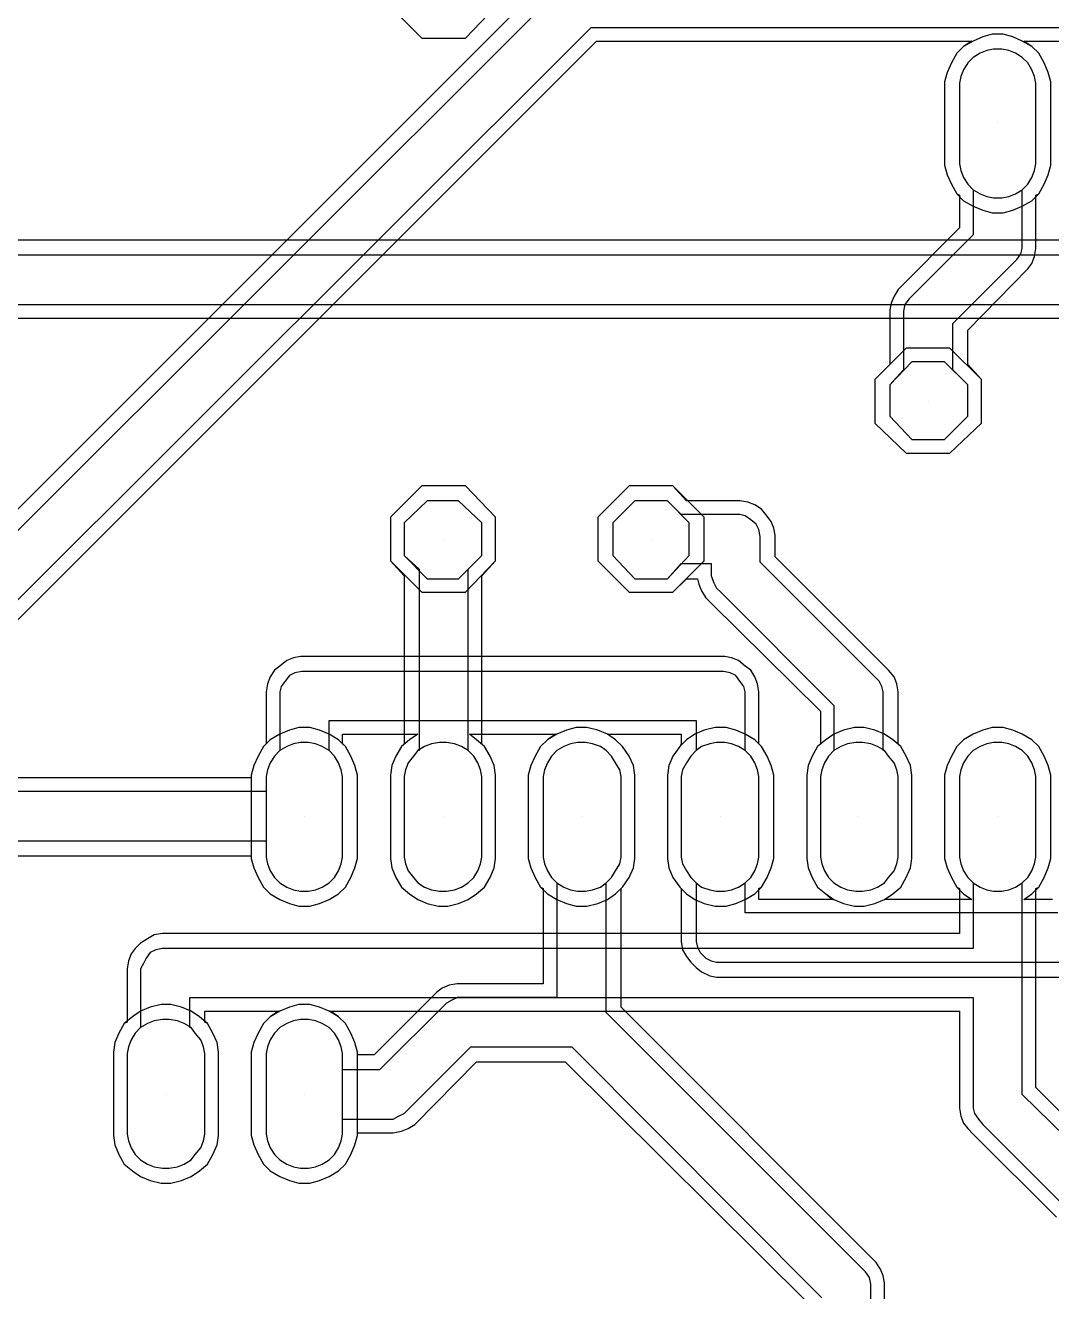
# Model space of a CAD drawing. Extents: x -4564 to 93, y -2534 to 43.
# Drawn here: x -3252 to -2500, y -1770 to -842 of the extents above; entities that cross this region are included whole.
import ezdxf

# ---------------------------------------------------------------- set-up
doc = ezdxf.new("R2010")
doc.units = 0
for name, color, linetype in [('1', 1, 'CONTINUOUS'), ('3', 3, 'CONTINUOUS'), ('4', 4, 'CONTINUOUS')]:
    doc.layers.add(name, color=color, linetype=linetype)

msp = doc.modelspace()

# ---------------------------------------------------------------- linework, layer by layer
at = {"layer": '1'}
for p, q in [((-2540, -914), (-2540, -914)), ((-2591, -1118), (-2591, -1118)), ((-2946, -1219), (-2946, -1219)), ((-2794, -1219), (-2794, -1219)), ((-3048, -1422), (-3048, -1422)), ((-2946, -1422), (-2946, -1422)), ((-2845, -1422), (-2845, -1422)), ((-2743, -1422), (-2743, -1422)), ((-2642, -1422), (-2642, -1422)), ((-2540, -1422), (-2540, -1422)), ((-3150, -1626), (-3150, -1626)), ((-3048, -1626), (-3048, -1626))]:
    msp.add_line(p, q, dxfattribs=at)
at = {"layer": '3'}
for p, q in [((-2860, -815), (-3696, -1650)), ((-3667, -1672), (-2838, -844)), ((-2838, -844), (-2253, -844)), ((-2553, -863), (-2558, -866)), ((-2553, -863), (-2558, -866)), ((-2548, -861), (-2553, -863)), ((-2548, -861), (-2553, -863)), ((-2543, -860), (-2548, -861)), ((-2543, -860), (-2548, -861)), ((-2537, -860), (-2543, -860)), ((-2537, -860), (-2543, -860)), ((-2532, -861), (-2537, -860)), ((-2532, -861), (-2537, -860)), ((-2527, -863), (-2532, -861)), ((-2527, -863), (-2532, -861)), ((-2522, -866), (-2527, -863)), ((-2522, -866), (-2527, -863)), ((-2562, -870), (-2565, -875)), ((-2562, -870), (-2565, -875)), ((-2558, -866), (-2562, -870)), ((-2558, -866), (-2562, -870)), ((-2518, -870), (-2522, -866)), ((-2518, -870), (-2522, -866)), ((-2515, -875), (-2518, -870)), ((-2515, -875), (-2518, -870)), ((-2567, -880), (-2568, -885)), ((-2567, -880), (-2568, -885)), ((-2565, -875), (-2567, -880)), ((-2565, -875), (-2567, -880)), ((-2513, -880), (-2515, -875)), ((-2513, -880), (-2515, -875)), ((-2512, -885), (-2513, -880)), ((-2512, -885), (-2513, -880)), ((-2568, -885), (-2568, -944)), ((-2568, -885), (-2568, -944)), ((-2512, -944), (-2512, -885)), ((-2512, -944), (-2512, -885)), ((-2568, -944), (-2567, -949)), ((-2568, -944), (-2567, -949)), ((-2513, -949), (-2512, -944)), ((-2513, -949), (-2512, -944)), ((-2512, -944), (-2512, -944)), ((-2567, -949), (-2565, -954)), ((-2567, -949), (-2565, -954)), ((-2565, -954), (-2562, -959)), ((-2565, -954), (-2562, -959)), ((-2518, -959), (-2515, -954)), ((-2518, -959), (-2515, -954)), ((-2515, -954), (-2513, -949)), ((-2515, -954), (-2513, -949)), ((-2562, -959), (-2558, -963)), ((-2562, -959), (-2558, -963)), ((-2558, -963), (-2558, -963)), ((-2558, -963), (-2558, -996)), ((-2558, -963), (-2553, -966)), ((-2527, -966), (-2522, -963)), ((-2522, -963), (-2518, -959)), ((-2522, -963), (-2518, -959)), ((-2522, -1006), (-2522, -963)), ((-2522, -963), (-2522, -963)), ((-2553, -966), (-2548, -968)), ((-2548, -968), (-2543, -969)), ((-2543, -969), (-2537, -969)), ((-2537, -969), (-2532, -968)), ((-2532, -968), (-2527, -966)), ((-2558, -996), (-2605, -1043)), ((-2392, -1011), (-3609, -1011)), ((-2526, -1014), (-2523, -1010)), ((-2523, -1010), (-2522, -1006)), ((-2573, -1061), (-2526, -1014)), ((-3599, -1047), (-2392, -1047)), ((-2608, -1047), (-2609, -1052)), ((-2605, -1043), (-2608, -1047)), ((-2609, -1052), (-2609, -1095)), ((-2573, -1095), (-2573, -1061)), ((-2603, -1089), (-2619, -1106)), ((-2609, -1095), (-2619, -1106)), ((-2579, -1089), (-2603, -1089)), ((-2562, -1106), (-2579, -1089)), ((-2562, -1106), (-2573, -1095)), ((-2619, -1106), (-2619, -1129)), ((-2619, -1106), (-2619, -1106)), ((-2619, -1106), (-2619, -1129)), ((-2619, -1106), (-2619, -1106)), ((-2562, -1129), (-2562, -1106)), ((-2562, -1129), (-2562, -1106)), ((-2619, -1129), (-2603, -1146)), ((-2619, -1129), (-2603, -1146)), ((-2579, -1146), (-2562, -1129)), ((-2579, -1146), (-2562, -1129)), ((-2603, -1146), (-2579, -1146)), ((-2603, -1146), (-2579, -1146)), ((-2958, -1191), (-2975, -1207)), ((-2958, -1191), (-2975, -1207)), ((-2935, -1191), (-2958, -1191)), ((-2935, -1191), (-2958, -1191)), ((-2918, -1207), (-2935, -1191)), ((-2918, -1207), (-2935, -1191)), ((-2806, -1191), (-2822, -1207)), ((-2806, -1191), (-2822, -1207)), ((-2782, -1191), (-2806, -1191)), ((-2782, -1191), (-2806, -1191)), ((-2766, -1207), (-2782, -1191)), ((-2772, -1201), (-2782, -1191)), ((-2729, -1201), (-2772, -1201)), ((-2725, -1202), (-2729, -1201)), ((-2721, -1205), (-2725, -1202)), ((-2717, -1208), (-2721, -1205)), ((-2975, -1207), (-2975, -1231)), ((-2975, -1207), (-2975, -1207)), ((-2975, -1207), (-2975, -1231)), ((-2975, -1207), (-2975, -1207)), ((-2918, -1231), (-2918, -1207)), ((-2918, -1231), (-2918, -1207)), ((-2822, -1207), (-2822, -1231)), ((-2822, -1207), (-2822, -1207)), ((-2822, -1207), (-2822, -1231)), ((-2766, -1231), (-2766, -1207)), ((-2715, -1212), (-2717, -1208)), ((-2714, -1217), (-2715, -1212)), ((-2714, -1236), (-2714, -1217)), ((-2975, -1231), (-2958, -1248)), ((-2975, -1231), (-2964, -1241)), ((-2935, -1248), (-2918, -1231)), ((-2928, -1241), (-2918, -1231)), ((-2822, -1231), (-2806, -1248)), ((-2822, -1231), (-2806, -1248)), ((-2782, -1248), (-2766, -1231)), ((-2964, -1241), (-2964, -1374)), ((-2928, -1374), (-2928, -1241)), ((-2782, -1248), (-2772, -1237)), ((-2772, -1237), (-2750, -1237)), ((-2750, -1237), (-2750, -1246)), ((-2627, -1323), (-2714, -1236)), ((-2958, -1248), (-2935, -1248)), ((-2806, -1248), (-2782, -1248)), ((-2806, -1248), (-2782, -1248)), ((-2750, -1246), (-2748, -1251)), ((-2748, -1251), (-2746, -1255)), ((-2746, -1255), (-2743, -1258)), ((-2743, -1258), (-2660, -1341)), ((-3055, -1317), (-3059, -1319)), ((-3050, -1316), (-3055, -1317)), ((-2741, -1316), (-3050, -1316)), ((-2736, -1317), (-2741, -1316)), ((-2732, -1319), (-2736, -1317)), ((-3065, -1327), (-3066, -1331)), ((-3062, -1323), (-3065, -1327)), ((-3059, -1319), (-3062, -1323)), ((-2729, -1323), (-2732, -1319)), ((-2726, -1327), (-2729, -1323)), ((-2725, -1331), (-2726, -1327)), ((-2625, -1327), (-2627, -1323)), ((-2624, -1331), (-2625, -1327)), ((-3066, -1331), (-3066, -1374)), ((-2725, -1374), (-2725, -1331)), ((-2624, -1374), (-2624, -1331)), ((-2660, -1341), (-2660, -1374)), ((-3030, -1374), (-3030, -1352)), ((-3030, -1352), (-2761, -1352)), ((-2761, -1352), (-2761, -1374)), ((-3061, -1371), (-3066, -1374)), ((-3056, -1369), (-3061, -1371)), ((-3051, -1368), (-3056, -1369)), ((-3045, -1368), (-3051, -1368)), ((-3040, -1369), (-3045, -1368)), ((-3035, -1371), (-3040, -1369)), ((-3030, -1374), (-3035, -1371)), ((-2960, -1371), (-2965, -1374)), ((-2955, -1369), (-2960, -1371)), ((-2949, -1368), (-2955, -1369)), ((-2944, -1368), (-2949, -1368)), ((-2938, -1369), (-2944, -1368)), ((-2933, -1371), (-2938, -1369)), ((-2928, -1374), (-2933, -1371)), ((-2858, -1371), (-2863, -1374)), ((-2858, -1371), (-2863, -1374)), ((-2853, -1369), (-2858, -1371)), ((-2853, -1369), (-2858, -1371)), ((-2848, -1368), (-2853, -1369)), ((-2848, -1368), (-2853, -1369)), ((-2842, -1368), (-2848, -1368)), ((-2842, -1368), (-2848, -1368)), ((-2837, -1369), (-2842, -1368)), ((-2837, -1369), (-2842, -1368)), ((-2831, -1371), (-2837, -1369)), ((-2831, -1371), (-2837, -1369)), ((-2827, -1374), (-2831, -1371)), ((-2827, -1374), (-2831, -1371)), ((-2757, -1371), (-2761, -1374)), ((-2751, -1369), (-2757, -1371)), ((-2746, -1368), (-2751, -1369)), ((-2740, -1368), (-2746, -1368)), ((-2735, -1369), (-2740, -1368)), ((-2730, -1371), (-2735, -1369)), ((-2725, -1374), (-2730, -1371)), ((-2655, -1371), (-2660, -1374)), ((-2650, -1369), (-2655, -1371)), ((-2644, -1368), (-2650, -1369)), ((-2639, -1368), (-2644, -1368)), ((-2633, -1369), (-2639, -1368)), ((-2628, -1371), (-2633, -1369)), ((-2623, -1374), (-2628, -1371)), ((-2553, -1371), (-2558, -1374)), ((-2553, -1371), (-2558, -1374)), ((-2548, -1369), (-2553, -1371)), ((-2548, -1369), (-2553, -1371)), ((-2543, -1368), (-2548, -1369)), ((-2543, -1368), (-2548, -1369)), ((-2537, -1368), (-2543, -1368)), ((-2537, -1368), (-2543, -1368)), ((-2532, -1369), (-2537, -1368)), ((-2532, -1369), (-2537, -1368)), ((-2527, -1371), (-2532, -1369)), ((-2527, -1371), (-2532, -1369)), ((-2522, -1374), (-2527, -1371)), ((-2522, -1374), (-2527, -1371)), ((-3070, -1378), (-3073, -1383)), ((-3070, -1378), (-3073, -1383)), ((-3066, -1374), (-3070, -1378)), ((-3066, -1374), (-3070, -1378)), ((-3066, -1374), (-3066, -1374)), ((-3026, -1378), (-3030, -1374)), ((-3030, -1374), (-3030, -1374)), ((-3026, -1378), (-3030, -1374)), ((-3023, -1383), (-3026, -1378)), ((-3023, -1383), (-3026, -1378)), ((-2968, -1378), (-2972, -1383)), ((-2968, -1378), (-2972, -1383)), ((-2965, -1374), (-2968, -1378)), ((-2965, -1374), (-2968, -1378)), ((-2964, -1374), (-2965, -1374)), ((-2924, -1378), (-2928, -1374)), ((-2924, -1378), (-2928, -1374)), ((-2928, -1374), (-2928, -1374)), ((-2921, -1383), (-2924, -1378)), ((-2921, -1383), (-2924, -1378)), ((-2867, -1378), (-2870, -1383)), ((-2867, -1378), (-2870, -1383)), ((-2863, -1374), (-2867, -1378)), ((-2863, -1374), (-2867, -1378)), ((-2823, -1378), (-2827, -1374)), ((-2823, -1378), (-2827, -1374)), ((-2820, -1383), (-2823, -1378)), ((-2820, -1383), (-2823, -1378)), ((-2765, -1378), (-2768, -1383)), ((-2765, -1378), (-2768, -1383)), ((-2761, -1374), (-2765, -1378)), ((-2761, -1374), (-2765, -1378)), ((-2761, -1374), (-2761, -1374)), ((-2721, -1378), (-2725, -1374)), ((-2725, -1374), (-2725, -1374)), ((-2721, -1378), (-2725, -1374)), ((-2718, -1383), (-2721, -1378)), ((-2718, -1383), (-2721, -1378)), ((-2664, -1378), (-2667, -1383)), ((-2664, -1378), (-2667, -1383)), ((-2660, -1374), (-2664, -1378)), ((-2660, -1374), (-2664, -1378)), ((-2660, -1374), (-2660, -1374)), ((-2623, -1374), (-2624, -1374)), ((-2620, -1378), (-2623, -1374)), ((-2620, -1378), (-2623, -1374)), ((-2616, -1383), (-2620, -1378)), ((-2616, -1383), (-2620, -1378)), ((-2562, -1378), (-2565, -1383)), ((-2562, -1378), (-2565, -1383)), ((-2558, -1374), (-2562, -1378)), ((-2558, -1374), (-2562, -1378)), ((-2518, -1378), (-2522, -1374)), ((-2518, -1378), (-2522, -1374)), ((-2515, -1383), (-2518, -1378)), ((-2515, -1383), (-2518, -1378)), ((-3075, -1388), (-3076, -1393)), ((-3075, -1388), (-3076, -1393)), ((-3073, -1383), (-3075, -1388)), ((-3073, -1383), (-3075, -1388)), ((-3021, -1388), (-3023, -1383)), ((-3021, -1388), (-3023, -1383)), ((-3020, -1393), (-3021, -1388)), ((-3020, -1393), (-3021, -1388)), ((-2974, -1388), (-2975, -1393)), ((-2974, -1388), (-2975, -1393)), ((-2972, -1383), (-2974, -1388)), ((-2972, -1383), (-2974, -1388)), ((-2919, -1388), (-2921, -1383)), ((-2919, -1388), (-2921, -1383)), ((-2918, -1393), (-2919, -1388)), ((-2918, -1393), (-2919, -1388)), ((-2872, -1388), (-2873, -1393)), ((-2872, -1388), (-2873, -1393)), ((-2870, -1383), (-2872, -1388)), ((-2870, -1383), (-2872, -1388)), ((-2817, -1388), (-2820, -1383)), ((-2817, -1388), (-2820, -1383)), ((-2816, -1393), (-2817, -1388)), ((-2816, -1393), (-2817, -1388)), ((-2771, -1388), (-2772, -1393)), ((-2771, -1388), (-2772, -1393)), ((-2768, -1383), (-2771, -1388)), ((-2768, -1383), (-2771, -1388)), ((-2716, -1388), (-2718, -1383)), ((-2716, -1388), (-2718, -1383)), ((-2715, -1393), (-2716, -1388)), ((-2715, -1393), (-2716, -1388)), ((-2669, -1388), (-2670, -1393)), ((-2669, -1388), (-2670, -1393)), ((-2667, -1383), (-2669, -1388)), ((-2667, -1383), (-2669, -1388)), ((-2614, -1388), (-2616, -1383)), ((-2614, -1388), (-2616, -1383)), ((-2613, -1393), (-2614, -1388)), ((-2613, -1393), (-2614, -1388)), ((-2567, -1388), (-2568, -1393)), ((-2567, -1388), (-2568, -1393)), ((-2565, -1383), (-2567, -1388)), ((-2565, -1383), (-2567, -1388)), ((-2513, -1388), (-2515, -1383)), ((-2513, -1388), (-2515, -1383)), ((-2512, -1393), (-2513, -1388)), ((-2512, -1393), (-2513, -1388)), ((-3076, -1393), (-3076, -1452)), ((-3076, -1393), (-3076, -1404)), ((-3020, -1452), (-3020, -1393)), ((-3020, -1452), (-3020, -1393)), ((-2975, -1393), (-2975, -1452)), ((-2975, -1393), (-2975, -1452)), ((-2918, -1452), (-2918, -1393)), ((-2918, -1452), (-2918, -1393)), ((-2873, -1393), (-2873, -1452)), ((-2873, -1393), (-2873, -1452)), ((-2816, -1452), (-2816, -1393)), ((-2816, -1452), (-2816, -1393)), ((-2772, -1393), (-2772, -1452)), ((-2772, -1393), (-2772, -1452)), ((-2715, -1452), (-2715, -1393)), ((-2715, -1452), (-2715, -1393)), ((-2670, -1393), (-2670, -1452)), ((-2670, -1393), (-2670, -1452)), ((-2613, -1452), (-2613, -1393)), ((-2613, -1452), (-2613, -1393)), ((-2568, -1393), (-2568, -1452)), ((-2568, -1393), (-2568, -1452)), ((-2512, -1452), (-2512, -1393)), ((-2512, -1452), (-2512, -1393)), ((-3076, -1404), (-3574, -1404)), ((-3564, -1440), (-3076, -1440)), ((-3076, -1440), (-3076, -1452)), ((-3076, -1452), (-3075, -1457)), ((-3076, -1452), (-3075, -1457)), ((-3021, -1457), (-3020, -1452)), ((-3021, -1457), (-3020, -1452)), ((-3020, -1452), (-3020, -1452)), ((-3020, -1452), (-3020, -1452)), ((-2975, -1452), (-2974, -1457)), ((-2975, -1452), (-2974, -1457)), ((-2919, -1457), (-2918, -1452)), ((-2919, -1457), (-2918, -1452)), ((-2918, -1452), (-2918, -1452)), ((-2873, -1452), (-2872, -1457)), ((-2873, -1452), (-2872, -1457)), ((-2817, -1457), (-2816, -1452)), ((-2817, -1457), (-2816, -1452)), ((-2816, -1452), (-2816, -1452)), ((-2772, -1452), (-2771, -1457)), ((-2772, -1452), (-2771, -1457)), ((-2716, -1457), (-2715, -1452)), ((-2716, -1457), (-2715, -1452)), ((-2670, -1452), (-2669, -1457)), ((-2670, -1452), (-2669, -1457)), ((-2614, -1457), (-2613, -1452)), ((-2614, -1457), (-2613, -1452)), ((-2613, -1452), (-2613, -1452)), ((-2613, -1452), (-2613, -1452)), ((-2568, -1452), (-2567, -1457)), ((-2568, -1452), (-2567, -1457)), ((-2513, -1457), (-2512, -1452)), ((-2513, -1457), (-2512, -1452)), ((-2512, -1452), (-2512, -1452)), ((-2512, -1452), (-2512, -1452)), ((-3075, -1457), (-3073, -1462)), ((-3075, -1457), (-3073, -1462)), ((-3073, -1462), (-3070, -1467)), ((-3073, -1462), (-3070, -1467)), ((-3026, -1467), (-3023, -1462)), ((-3026, -1467), (-3023, -1462)), ((-3023, -1462), (-3021, -1457)), ((-3023, -1462), (-3021, -1457)), ((-2974, -1457), (-2972, -1462)), ((-2974, -1457), (-2972, -1462)), ((-2972, -1462), (-2968, -1467)), ((-2972, -1462), (-2968, -1467)), ((-2924, -1467), (-2921, -1462)), ((-2924, -1467), (-2921, -1462)), ((-2921, -1462), (-2919, -1457)), ((-2921, -1462), (-2919, -1457)), ((-2872, -1457), (-2870, -1462)), ((-2872, -1457), (-2870, -1462)), ((-2870, -1462), (-2867, -1467)), ((-2870, -1462), (-2867, -1467)), ((-2823, -1467), (-2820, -1462)), ((-2823, -1467), (-2820, -1462)), ((-2820, -1462), (-2817, -1457)), ((-2820, -1462), (-2817, -1457)), ((-2771, -1457), (-2768, -1462)), ((-2771, -1457), (-2768, -1462)), ((-2768, -1462), (-2765, -1467)), ((-2768, -1462), (-2765, -1467)), ((-2721, -1467), (-2718, -1462)), ((-2721, -1467), (-2718, -1462)), ((-2718, -1462), (-2716, -1457)), ((-2718, -1462), (-2716, -1457)), ((-2669, -1457), (-2667, -1462)), ((-2669, -1457), (-2667, -1462)), ((-2667, -1462), (-2664, -1467)), ((-2667, -1462), (-2664, -1467)), ((-2620, -1467), (-2616, -1462)), ((-2620, -1467), (-2616, -1462)), ((-2616, -1462), (-2614, -1457)), ((-2616, -1462), (-2614, -1457)), ((-2567, -1457), (-2565, -1462)), ((-2567, -1457), (-2565, -1462)), ((-2565, -1462), (-2562, -1467)), ((-2565, -1462), (-2562, -1467)), ((-2518, -1467), (-2515, -1462)), ((-2518, -1467), (-2515, -1462)), ((-2515, -1462), (-2513, -1457)), ((-2515, -1462), (-2513, -1457)), ((-3070, -1467), (-3066, -1471)), ((-3070, -1467), (-3066, -1471)), ((-3066, -1471), (-3061, -1474)), ((-3066, -1471), (-3061, -1474)), ((-3061, -1474), (-3056, -1476)), ((-3061, -1474), (-3056, -1476)), ((-3040, -1476), (-3035, -1474)), ((-3040, -1476), (-3035, -1474)), ((-3035, -1474), (-3030, -1471)), ((-3035, -1474), (-3030, -1471)), ((-3030, -1471), (-3026, -1467)), ((-3030, -1471), (-3026, -1467)), ((-2968, -1467), (-2965, -1471)), ((-2968, -1467), (-2965, -1471)), ((-2965, -1471), (-2960, -1474)), ((-2965, -1471), (-2960, -1474)), ((-2960, -1474), (-2955, -1476)), ((-2960, -1474), (-2955, -1476)), ((-2938, -1476), (-2933, -1474)), ((-2938, -1476), (-2933, -1474)), ((-2933, -1474), (-2928, -1471)), ((-2933, -1474), (-2928, -1471)), ((-2928, -1471), (-2924, -1467)), ((-2928, -1471), (-2924, -1467)), ((-2867, -1467), (-2863, -1471)), ((-2867, -1467), (-2863, -1471)), ((-2863, -1471), (-2858, -1474)), ((-2863, -1471), (-2863, -1471)), ((-2863, -1471), (-2863, -1555)), ((-2858, -1474), (-2853, -1476)), ((-2837, -1476), (-2831, -1474)), ((-2831, -1474), (-2827, -1471)), ((-2827, -1471), (-2823, -1467)), ((-2827, -1471), (-2823, -1467)), ((-2827, -1566), (-2827, -1471)), ((-2827, -1471), (-2827, -1471)), ((-2765, -1467), (-2761, -1471)), ((-2765, -1467), (-2761, -1471)), ((-2761, -1471), (-2757, -1474)), ((-2761, -1471), (-2761, -1471)), ((-2761, -1471), (-2761, -1514)), ((-2757, -1474), (-2751, -1476)), ((-2735, -1476), (-2730, -1474)), ((-2730, -1474), (-2725, -1471)), ((-2725, -1471), (-2721, -1467)), ((-2725, -1471), (-2721, -1467)), ((-2725, -1493), (-2725, -1471)), ((-2725, -1471), (-2725, -1471)), ((-2664, -1467), (-2660, -1471)), ((-2664, -1467), (-2660, -1471)), ((-2660, -1471), (-2655, -1474)), ((-2660, -1471), (-2655, -1474)), ((-2655, -1474), (-2650, -1476)), ((-2655, -1474), (-2650, -1476)), ((-2633, -1476), (-2628, -1474)), ((-2633, -1476), (-2628, -1474)), ((-2628, -1474), (-2623, -1471)), ((-2628, -1474), (-2623, -1471)), ((-2623, -1471), (-2620, -1467)), ((-2623, -1471), (-2620, -1467)), ((-2562, -1467), (-2558, -1471)), ((-2562, -1467), (-2558, -1471)), ((-2558, -1471), (-2558, -1471)), ((-2558, -1471), (-2558, -1519)), ((-2558, -1471), (-2553, -1474)), ((-2553, -1474), (-2548, -1476)), ((-2532, -1476), (-2527, -1474)), ((-2527, -1474), (-2522, -1471)), ((-2522, -1471), (-2518, -1467)), ((-2522, -1471), (-2518, -1467)), ((-2522, -1626), (-2522, -1471)), ((-2522, -1471), (-2522, -1471)), ((-3056, -1476), (-3051, -1477)), ((-3056, -1476), (-3051, -1477)), ((-3051, -1477), (-3045, -1477)), ((-3051, -1477), (-3045, -1477)), ((-3045, -1477), (-3040, -1476)), ((-3045, -1477), (-3040, -1476)), ((-2955, -1476), (-2949, -1477)), ((-2955, -1476), (-2949, -1477)), ((-2949, -1477), (-2944, -1477)), ((-2949, -1477), (-2944, -1477)), ((-2944, -1477), (-2938, -1476)), ((-2944, -1477), (-2938, -1476)), ((-2853, -1476), (-2848, -1477)), ((-2848, -1477), (-2842, -1477)), ((-2842, -1477), (-2837, -1476)), ((-2751, -1476), (-2746, -1477)), ((-2746, -1477), (-2740, -1477)), ((-2740, -1477), (-2735, -1476)), ((-2650, -1476), (-2644, -1477)), ((-2650, -1476), (-2644, -1477)), ((-2644, -1477), (-2639, -1477)), ((-2644, -1477), (-2639, -1477)), ((-2639, -1477), (-2633, -1476)), ((-2639, -1477), (-2633, -1476)), ((-2548, -1476), (-2543, -1477)), ((-2543, -1477), (-2537, -1477)), ((-2537, -1477), (-2532, -1476)), ((-2496, -1493), (-2725, -1493)), ((-3157, -1520), (-3161, -1522)), ((-3152, -1519), (-3157, -1520)), ((-2558, -1519), (-3152, -1519)), ((-2761, -1514), (-2760, -1518)), ((-2760, -1518), (-2758, -1522)), ((-3166, -1530), (-3168, -1534)), ((-3164, -1526), (-3166, -1530)), ((-3161, -1522), (-3164, -1526)), ((-2758, -1522), (-2754, -1526)), ((-2754, -1526), (-2750, -1528)), ((-2750, -1528), (-2746, -1529)), ((-2746, -1529), (-2486, -1529)), ((-3168, -1534), (-3168, -1577)), ((-3132, -1577), (-3132, -1555)), ((-3132, -1555), (-2558, -1555)), ((-2944, -1559), (-2993, -1608)), ((-2940, -1557), (-2944, -1559)), ((-2936, -1555), (-2940, -1557)), ((-2863, -1555), (-2936, -1555)), ((-2558, -1555), (-2558, -1636)), ((-2637, -1756), (-2827, -1566)), ((-3168, -1577), (-3172, -1581)), ((-3168, -1577), (-3172, -1581)), ((-3163, -1574), (-3168, -1577)), ((-3168, -1577), (-3168, -1577)), ((-3158, -1572), (-3163, -1574)), ((-3152, -1571), (-3158, -1572)), ((-3147, -1571), (-3152, -1571)), ((-3141, -1572), (-3147, -1571)), ((-3136, -1574), (-3141, -1572)), ((-3131, -1577), (-3136, -1574)), ((-3131, -1577), (-3132, -1577)), ((-3128, -1581), (-3131, -1577)), ((-3128, -1581), (-3131, -1577)), ((-3066, -1577), (-3070, -1581)), ((-3066, -1577), (-3070, -1581)), ((-3061, -1574), (-3066, -1577)), ((-3061, -1574), (-3066, -1577)), ((-3056, -1572), (-3061, -1574)), ((-3056, -1572), (-3061, -1574)), ((-3051, -1571), (-3056, -1572)), ((-3051, -1571), (-3056, -1572)), ((-3045, -1571), (-3051, -1571)), ((-3045, -1571), (-3051, -1571)), ((-3040, -1572), (-3045, -1571)), ((-3040, -1572), (-3045, -1571)), ((-3035, -1574), (-3040, -1572)), ((-3035, -1574), (-3040, -1572)), ((-3030, -1577), (-3035, -1574)), ((-3030, -1577), (-3035, -1574)), ((-3026, -1581), (-3030, -1577)), ((-3026, -1581), (-3030, -1577)), ((-3175, -1586), (-3177, -1591)), ((-3175, -1586), (-3177, -1591)), ((-3172, -1581), (-3175, -1586)), ((-3172, -1581), (-3175, -1586)), ((-3124, -1586), (-3128, -1581)), ((-3124, -1586), (-3128, -1581)), ((-3122, -1591), (-3124, -1586)), ((-3122, -1591), (-3124, -1586)), ((-3073, -1586), (-3075, -1591)), ((-3073, -1586), (-3075, -1591)), ((-3070, -1581), (-3073, -1586)), ((-3070, -1581), (-3073, -1586)), ((-3023, -1586), (-3026, -1581)), ((-3023, -1586), (-3026, -1581)), ((-3021, -1591), (-3023, -1586)), ((-3021, -1591), (-3023, -1586)), ((-3177, -1591), (-3178, -1596)), ((-3177, -1591), (-3178, -1596)), ((-3178, -1596), (-3178, -1655)), ((-3178, -1596), (-3178, -1655)), ((-3178, -1596), (-3178, -1596)), ((-3121, -1596), (-3122, -1591)), ((-3121, -1596), (-3122, -1591)), ((-3121, -1655), (-3121, -1596)), ((-3121, -1655), (-3121, -1596)), ((-3075, -1591), (-3076, -1596)), ((-3075, -1591), (-3076, -1596)), ((-3076, -1596), (-3076, -1655)), ((-3076, -1596), (-3076, -1596)), ((-3076, -1596), (-3076, -1655)), ((-3020, -1596), (-3021, -1591)), ((-3020, -1596), (-3021, -1591)), ((-3020, -1655), (-3020, -1596)), ((-3020, -1608), (-3020, -1596)), ((-2975, -1640), (-2926, -1591)), ((-2926, -1591), (-2852, -1591)), ((-2852, -1591), (-2669, -1775)), ((-2993, -1608), (-3020, -1608)), ((-2460, -1687), (-2522, -1626)), ((-2983, -1644), (-2979, -1642)), ((-2979, -1642), (-2975, -1640)), ((-2558, -1636), (-2557, -1640)), ((-2557, -1640), (-2554, -1644)), ((-3020, -1655), (-3020, -1644)), ((-3020, -1644), (-2983, -1644)), ((-2554, -1644), (-2551, -1648)), ((-2551, -1648), (-2486, -1713)), ((-3178, -1655), (-3177, -1660)), ((-3178, -1655), (-3177, -1660)), ((-3177, -1660), (-3175, -1665)), ((-3177, -1660), (-3175, -1665)), ((-3124, -1665), (-3122, -1660)), ((-3124, -1665), (-3122, -1660)), ((-3122, -1660), (-3121, -1655)), ((-3122, -1660), (-3121, -1655)), ((-3076, -1655), (-3075, -1660)), ((-3076, -1655), (-3075, -1660)), ((-3075, -1660), (-3073, -1665)), ((-3075, -1660), (-3073, -1665)), ((-3023, -1665), (-3021, -1660)), ((-3023, -1665), (-3021, -1660)), ((-3021, -1660), (-3020, -1655)), ((-3021, -1660), (-3020, -1655)), ((-3175, -1665), (-3172, -1670)), ((-3175, -1665), (-3172, -1670)), ((-3172, -1670), (-3168, -1674)), ((-3172, -1670), (-3168, -1674)), ((-3131, -1674), (-3128, -1670)), ((-3131, -1674), (-3128, -1670)), ((-3128, -1670), (-3124, -1665)), ((-3128, -1670), (-3124, -1665)), ((-3073, -1665), (-3070, -1670)), ((-3073, -1665), (-3070, -1670)), ((-3070, -1670), (-3066, -1674)), ((-3070, -1670), (-3066, -1674)), ((-3030, -1674), (-3026, -1670)), ((-3030, -1674), (-3026, -1670)), ((-3026, -1670), (-3023, -1665)), ((-3026, -1670), (-3023, -1665)), ((-3168, -1674), (-3163, -1677)), ((-3168, -1674), (-3163, -1677)), ((-3163, -1677), (-3158, -1679)), ((-3163, -1677), (-3158, -1679)), ((-3158, -1679), (-3152, -1680)), ((-3158, -1679), (-3152, -1680)), ((-3147, -1680), (-3141, -1679)), ((-3147, -1680), (-3141, -1679)), ((-3141, -1679), (-3136, -1677)), ((-3141, -1679), (-3136, -1677)), ((-3136, -1677), (-3131, -1674)), ((-3136, -1677), (-3131, -1674)), ((-3066, -1674), (-3061, -1677)), ((-3066, -1674), (-3061, -1677)), ((-3061, -1677), (-3056, -1679)), ((-3061, -1677), (-3056, -1679)), ((-3056, -1679), (-3051, -1680)), ((-3056, -1679), (-3051, -1680)), ((-3045, -1680), (-3040, -1679)), ((-3045, -1680), (-3040, -1679)), ((-3040, -1679), (-3035, -1677)), ((-3040, -1679), (-3035, -1677)), ((-3035, -1677), (-3030, -1674)), ((-3035, -1677), (-3030, -1674)), ((-3152, -1680), (-3147, -1680)), ((-3152, -1680), (-3147, -1680)), ((-3051, -1680), (-3045, -1680)), ((-3051, -1680), (-3045, -1680)), ((-2634, -1760), (-2637, -1756)), ((-2633, -1765), (-2634, -1760)), ((-2633, -1783), (-2633, -1765))]:
    msp.add_line(p, q, dxfattribs=at)
at = {"layer": '4'}
for p, q in [((-2868, -807), (-3703, -1642)), ((-2985, -829), (-2962, -852)), ((-2985, -829), (-2962, -852)), ((-2930, -852), (-2908, -829)), ((-2930, -852), (-2908, -829)), ((-2962, -852), (-2930, -852)), ((-2962, -852), (-2930, -852)), ((-2551, -851), (-2558, -854)), ((-2544, -849), (-2551, -851)), ((-2536, -849), (-2544, -849)), ((-2529, -851), (-2536, -849)), ((-2522, -854), (-2529, -851)), ((-3656, -1676), (-2834, -854)), ((-2834, -854), (-2559, -854)), ((-2570, -863), (-2574, -870)), ((-2570, -863), (-2574, -870)), ((-2565, -858), (-2570, -863)), ((-2565, -858), (-2570, -863)), ((-2559, -854), (-2565, -858)), ((-2558, -854), (-2565, -858)), ((-2515, -858), (-2522, -854)), ((-2515, -858), (-2521, -854)), ((-2521, -854), (-2457, -854)), ((-2510, -863), (-2515, -858)), ((-2510, -863), (-2515, -858)), ((-2506, -870), (-2510, -863)), ((-2506, -870), (-2510, -863)), ((-2574, -870), (-2577, -877)), ((-2574, -870), (-2577, -877)), ((-2503, -877), (-2506, -870)), ((-2503, -877), (-2506, -870)), ((-2577, -877), (-2579, -884)), ((-2577, -877), (-2579, -884)), ((-2501, -884), (-2503, -877)), ((-2501, -884), (-2503, -877)), ((-2579, -884), (-2579, -945)), ((-2579, -884), (-2579, -945)), ((-2501, -945), (-2501, -884)), ((-2501, -945), (-2501, -884)), ((-2579, -945), (-2577, -952)), ((-2579, -945), (-2577, -952)), ((-2503, -952), (-2501, -945)), ((-2503, -952), (-2501, -945)), ((-2501, -945), (-2501, -945)), ((-2501, -945), (-2501, -945)), ((-2577, -952), (-2574, -959)), ((-2577, -952), (-2574, -959)), ((-2506, -959), (-2503, -952)), ((-2506, -959), (-2503, -952)), ((-2574, -959), (-2570, -966)), ((-2574, -959), (-2570, -966)), ((-2510, -966), (-2506, -959)), ((-2510, -966), (-2506, -959)), ((-2570, -966), (-2568, -967)), ((-2570, -966), (-2565, -971)), ((-2568, -967), (-2568, -991)), ((-2565, -971), (-2558, -975)), ((-2522, -975), (-2515, -971)), ((-2515, -971), (-2510, -966)), ((-2512, -967), (-2510, -966)), ((-2512, -1006), (-2512, -967)), ((-2558, -975), (-2551, -978)), ((-2551, -978), (-2544, -980)), ((-2544, -980), (-2536, -980)), ((-2536, -980), (-2529, -978)), ((-2529, -978), (-2522, -975)), ((-2568, -991), (-2613, -1036)), ((-2395, -1000), (-3610, -1000)), ((-2513, -1012), (-2512, -1006)), ((-2518, -1021), (-2515, -1017)), ((-2515, -1017), (-2513, -1012)), ((-2562, -1066), (-2518, -1021)), ((-2613, -1036), (-2616, -1041)), ((-2618, -1046), (-2619, -1051)), ((-2616, -1041), (-2618, -1046)), ((-3595, -1057), (-2395, -1057)), ((-2619, -1051), (-2619, -1091)), ((-2562, -1091), (-2562, -1066)), ((-2607, -1079), (-2630, -1102)), ((-2575, -1079), (-2607, -1079)), ((-2552, -1102), (-2575, -1079)), ((-2619, -1091), (-2630, -1102)), ((-2552, -1102), (-2562, -1091)), ((-2630, -1102), (-2630, -1134)), ((-2630, -1102), (-2630, -1134)), ((-2630, -1102), (-2630, -1102)), ((-2552, -1134), (-2552, -1102)), ((-2552, -1134), (-2552, -1102)), ((-2630, -1134), (-2607, -1156)), ((-2630, -1134), (-2607, -1156)), ((-2575, -1156), (-2552, -1134)), ((-2575, -1156), (-2552, -1134)), ((-2607, -1156), (-2575, -1156)), ((-2607, -1156), (-2575, -1156)), ((-2962, -1180), (-2985, -1203)), ((-2962, -1180), (-2985, -1203)), ((-2930, -1180), (-2962, -1180)), ((-2930, -1180), (-2962, -1180)), ((-2908, -1203), (-2930, -1180)), ((-2908, -1203), (-2930, -1180)), ((-2810, -1180), (-2833, -1203)), ((-2810, -1180), (-2833, -1203)), ((-2778, -1180), (-2810, -1180)), ((-2778, -1180), (-2810, -1180)), ((-2755, -1203), (-2778, -1180)), ((-2768, -1191), (-2778, -1180)), ((-2729, -1191), (-2768, -1191)), ((-2723, -1192), (-2729, -1191)), ((-2718, -1194), (-2723, -1192)), ((-2713, -1197), (-2718, -1194)), ((-2710, -1201), (-2713, -1197)), ((-2985, -1203), (-2985, -1235)), ((-2985, -1203), (-2985, -1203)), ((-2985, -1203), (-2985, -1235)), ((-2985, -1203), (-2985, -1203)), ((-2908, -1235), (-2908, -1203)), ((-2908, -1235), (-2908, -1203)), ((-2833, -1203), (-2833, -1235)), ((-2833, -1203), (-2833, -1203)), ((-2833, -1203), (-2833, -1235)), ((-2833, -1203), (-2833, -1203)), ((-2755, -1235), (-2755, -1203)), ((-2706, -1206), (-2710, -1201)), ((-2704, -1211), (-2706, -1206)), ((-2703, -1216), (-2704, -1211)), ((-2703, -1232), (-2703, -1216)), ((-2620, -1315), (-2703, -1232)), ((-2985, -1235), (-2962, -1258)), ((-2985, -1235), (-2975, -1246)), ((-2930, -1258), (-2908, -1235)), ((-2918, -1246), (-2908, -1235)), ((-2833, -1235), (-2810, -1258)), ((-2833, -1235), (-2810, -1258)), ((-2778, -1258), (-2755, -1235)), ((-2975, -1246), (-2975, -1369)), ((-2918, -1369), (-2918, -1246)), ((-2778, -1258), (-2768, -1248)), ((-2768, -1248), (-2760, -1248)), ((-2760, -1248), (-2759, -1252)), ((-2759, -1252), (-2757, -1257)), ((-2962, -1258), (-2930, -1258)), ((-2810, -1258), (-2778, -1258)), ((-2810, -1258), (-2778, -1258)), ((-2757, -1257), (-2754, -1262)), ((-2754, -1262), (-2750, -1266)), ((-2750, -1266), (-2750, -1266)), ((-2750, -1266), (-2670, -1345)), ((-3061, -1308), (-3066, -1312)), ((-3056, -1306), (-3061, -1308)), ((-3051, -1305), (-3056, -1306)), ((-2740, -1305), (-3051, -1305)), ((-2735, -1306), (-2740, -1305)), ((-2730, -1308), (-2735, -1306)), ((-2725, -1312), (-2730, -1308)), ((-3070, -1315), (-3073, -1320)), ((-3066, -1312), (-3070, -1315)), ((-2721, -1315), (-2725, -1312)), ((-2718, -1320), (-2721, -1315)), ((-2616, -1320), (-2620, -1315)), ((-3075, -1325), (-3076, -1331)), ((-3073, -1320), (-3075, -1325)), ((-2716, -1325), (-2718, -1320)), ((-2715, -1331), (-2716, -1325)), ((-2614, -1325), (-2616, -1320)), ((-2613, -1331), (-2614, -1325)), ((-3076, -1331), (-3076, -1369)), ((-2715, -1369), (-2715, -1331)), ((-2613, -1369), (-2613, -1331)), ((-2670, -1345), (-2670, -1369)), ((-3066, -1362), (-3073, -1366)), ((-3059, -1359), (-3066, -1362)), ((-3052, -1357), (-3059, -1359)), ((-3044, -1357), (-3052, -1357)), ((-3037, -1359), (-3044, -1357)), ((-3030, -1362), (-3037, -1359)), ((-3023, -1366), (-3030, -1362)), ((-3020, -1369), (-3020, -1362)), ((-3020, -1362), (-2965, -1362)), ((-2965, -1362), (-2971, -1366)), ((-2922, -1366), (-2927, -1362)), ((-2927, -1362), (-2864, -1362)), ((-2864, -1362), (-2870, -1366)), ((-2863, -1362), (-2870, -1366)), ((-2856, -1359), (-2863, -1362)), ((-2849, -1357), (-2856, -1359)), ((-2841, -1357), (-2849, -1357)), ((-2833, -1359), (-2841, -1357)), ((-2826, -1362), (-2833, -1359)), ((-2820, -1366), (-2826, -1362)), ((-2826, -1362), (-2772, -1362)), ((-2820, -1366), (-2826, -1362)), ((-2772, -1362), (-2772, -1369)), ((-2762, -1362), (-2768, -1366)), ((-2755, -1359), (-2762, -1362)), ((-2747, -1357), (-2755, -1359)), ((-2739, -1357), (-2747, -1357)), ((-2732, -1359), (-2739, -1357)), ((-2725, -1362), (-2732, -1359)), ((-2718, -1366), (-2725, -1362)), ((-2660, -1362), (-2666, -1366)), ((-2653, -1359), (-2660, -1362)), ((-2645, -1357), (-2653, -1359)), ((-2638, -1357), (-2645, -1357)), ((-2630, -1359), (-2638, -1357)), ((-2623, -1362), (-2630, -1359)), ((-2617, -1366), (-2623, -1362)), ((-2558, -1362), (-2565, -1366)), ((-2558, -1362), (-2565, -1366)), ((-2551, -1359), (-2558, -1362)), ((-2551, -1359), (-2558, -1362)), ((-2544, -1357), (-2551, -1359)), ((-2544, -1357), (-2551, -1359)), ((-2536, -1357), (-2544, -1357)), ((-2536, -1357), (-2544, -1357)), ((-2529, -1359), (-2536, -1357)), ((-2529, -1359), (-2536, -1357)), ((-2522, -1362), (-2529, -1359)), ((-2522, -1362), (-2529, -1359)), ((-2515, -1366), (-2522, -1362)), ((-2515, -1366), (-2522, -1362)), ((-3078, -1371), (-3082, -1378)), ((-3078, -1371), (-3082, -1378)), ((-3073, -1366), (-3078, -1371)), ((-3076, -1369), (-3078, -1371)), ((-3018, -1371), (-3023, -1366)), ((-3018, -1371), (-3020, -1369)), ((-3014, -1378), (-3018, -1371)), ((-3014, -1378), (-3018, -1371)), ((-2977, -1371), (-2981, -1378)), ((-2977, -1371), (-2981, -1378)), ((-2971, -1366), (-2977, -1371)), ((-2975, -1369), (-2977, -1371)), ((-2916, -1371), (-2922, -1366)), ((-2916, -1371), (-2918, -1369)), ((-2912, -1378), (-2916, -1371)), ((-2912, -1378), (-2916, -1371)), ((-2875, -1371), (-2879, -1378)), ((-2875, -1371), (-2879, -1378)), ((-2870, -1366), (-2875, -1371)), ((-2870, -1366), (-2875, -1371)), ((-2815, -1371), (-2820, -1366)), ((-2815, -1371), (-2820, -1366)), ((-2810, -1378), (-2815, -1371)), ((-2810, -1378), (-2815, -1371)), ((-2773, -1371), (-2778, -1378)), ((-2773, -1371), (-2778, -1378)), ((-2768, -1366), (-2773, -1371)), ((-2772, -1369), (-2773, -1371)), ((-2713, -1371), (-2718, -1366)), ((-2713, -1371), (-2715, -1369)), ((-2709, -1378), (-2713, -1371)), ((-2709, -1378), (-2713, -1371)), ((-2672, -1371), (-2676, -1378)), ((-2672, -1371), (-2676, -1378)), ((-2666, -1366), (-2672, -1371)), ((-2670, -1369), (-2672, -1371)), ((-2611, -1371), (-2617, -1366)), ((-2611, -1371), (-2613, -1369)), ((-2607, -1378), (-2611, -1371)), ((-2607, -1378), (-2611, -1371)), ((-2570, -1371), (-2574, -1378)), ((-2570, -1371), (-2574, -1378)), ((-2565, -1366), (-2570, -1371)), ((-2565, -1366), (-2570, -1371)), ((-2510, -1371), (-2515, -1366)), ((-2510, -1371), (-2515, -1366)), ((-2506, -1378), (-2510, -1371)), ((-2506, -1378), (-2510, -1371)), ((-3082, -1378), (-3085, -1385)), ((-3082, -1378), (-3085, -1385)), ((-3011, -1385), (-3014, -1378)), ((-3011, -1385), (-3014, -1378)), ((-2981, -1378), (-2984, -1385)), ((-2981, -1378), (-2984, -1385)), ((-2909, -1385), (-2912, -1378)), ((-2909, -1385), (-2912, -1378)), ((-2879, -1378), (-2882, -1385)), ((-2879, -1378), (-2882, -1385)), ((-2807, -1385), (-2810, -1378)), ((-2807, -1385), (-2810, -1378)), ((-2778, -1378), (-2781, -1385)), ((-2778, -1378), (-2781, -1385)), ((-2706, -1385), (-2709, -1378)), ((-2706, -1385), (-2709, -1378)), ((-2676, -1378), (-2679, -1385)), ((-2676, -1378), (-2679, -1385)), ((-2604, -1385), (-2607, -1378)), ((-2604, -1385), (-2607, -1378)), ((-2574, -1378), (-2577, -1385)), ((-2574, -1378), (-2577, -1385)), ((-2503, -1385), (-2506, -1378)), ((-2503, -1385), (-2506, -1378)), ((-3085, -1385), (-3087, -1392)), ((-3085, -1385), (-3087, -1392)), ((-3087, -1392), (-3087, -1453)), ((-3087, -1392), (-3087, -1394)), ((-3009, -1392), (-3011, -1385)), ((-3009, -1392), (-3011, -1385)), ((-3009, -1453), (-3009, -1392)), ((-3009, -1453), (-3009, -1392)), ((-2984, -1385), (-2985, -1392)), ((-2984, -1385), (-2985, -1392)), ((-2985, -1392), (-2985, -1453)), ((-2985, -1392), (-2985, -1453)), ((-2908, -1392), (-2909, -1385)), ((-2908, -1392), (-2909, -1385)), ((-2908, -1453), (-2908, -1392)), ((-2908, -1453), (-2908, -1392)), ((-2882, -1385), (-2884, -1392)), ((-2882, -1385), (-2884, -1392)), ((-2884, -1392), (-2884, -1453)), ((-2884, -1392), (-2884, -1453)), ((-2806, -1392), (-2807, -1385)), ((-2806, -1392), (-2807, -1385)), ((-2806, -1453), (-2806, -1392)), ((-2806, -1453), (-2806, -1392)), ((-2781, -1385), (-2782, -1392)), ((-2781, -1385), (-2782, -1392)), ((-2782, -1392), (-2782, -1453)), ((-2782, -1392), (-2782, -1453)), ((-2704, -1392), (-2706, -1385)), ((-2704, -1392), (-2706, -1385)), ((-2704, -1453), (-2704, -1392)), ((-2704, -1453), (-2704, -1392)), ((-2679, -1385), (-2680, -1392)), ((-2679, -1385), (-2680, -1392)), ((-2680, -1392), (-2680, -1453)), ((-2680, -1392), (-2680, -1453)), ((-2603, -1392), (-2604, -1385)), ((-2603, -1392), (-2604, -1385)), ((-2603, -1453), (-2603, -1392)), ((-2603, -1453), (-2603, -1392)), ((-2577, -1385), (-2579, -1392)), ((-2577, -1385), (-2579, -1392)), ((-2579, -1392), (-2579, -1453)), ((-2579, -1392), (-2579, -1453)), ((-2501, -1392), (-2503, -1385)), ((-2501, -1392), (-2503, -1385)), ((-2501, -1453), (-2501, -1392)), ((-2501, -1453), (-2501, -1392)), ((-3087, -1394), (-3575, -1394)), ((-3560, -1451), (-3087, -1451)), ((-3087, -1451), (-3087, -1453)), ((-3087, -1453), (-3085, -1460)), ((-3087, -1453), (-3085, -1460)), ((-3011, -1460), (-3009, -1453)), ((-3011, -1460), (-3009, -1453)), ((-3009, -1453), (-3009, -1453)), ((-2985, -1453), (-2984, -1460)), ((-2985, -1453), (-2984, -1460)), ((-2909, -1460), (-2908, -1453)), ((-2909, -1460), (-2908, -1453)), ((-2884, -1453), (-2882, -1460)), ((-2884, -1453), (-2882, -1460)), ((-2807, -1460), (-2806, -1453)), ((-2807, -1460), (-2806, -1453)), ((-2806, -1453), (-2806, -1453)), ((-2782, -1453), (-2781, -1460)), ((-2782, -1453), (-2781, -1460)), ((-2706, -1460), (-2704, -1453)), ((-2706, -1460), (-2704, -1453)), ((-2680, -1453), (-2679, -1460)), ((-2680, -1453), (-2679, -1460)), ((-2604, -1460), (-2603, -1453)), ((-2604, -1460), (-2603, -1453)), ((-2603, -1453), (-2603, -1453)), ((-2579, -1453), (-2577, -1460)), ((-2579, -1453), (-2577, -1460)), ((-2503, -1460), (-2501, -1453)), ((-2503, -1460), (-2501, -1453)), ((-2501, -1453), (-2501, -1453)), ((-3085, -1460), (-3082, -1467)), ((-3085, -1460), (-3082, -1467)), ((-3014, -1467), (-3011, -1460)), ((-3014, -1467), (-3011, -1460)), ((-2984, -1460), (-2981, -1467)), ((-2984, -1460), (-2981, -1467)), ((-2912, -1467), (-2909, -1460)), ((-2912, -1467), (-2909, -1460)), ((-2882, -1460), (-2879, -1467)), ((-2882, -1460), (-2879, -1467)), ((-2810, -1467), (-2807, -1460)), ((-2810, -1467), (-2807, -1460)), ((-2781, -1460), (-2778, -1467)), ((-2781, -1460), (-2778, -1467)), ((-2709, -1467), (-2706, -1460)), ((-2709, -1467), (-2706, -1460)), ((-2679, -1460), (-2676, -1467)), ((-2679, -1460), (-2676, -1467)), ((-2607, -1467), (-2604, -1460)), ((-2607, -1467), (-2604, -1460)), ((-2577, -1460), (-2574, -1467)), ((-2577, -1460), (-2574, -1467)), ((-2506, -1467), (-2503, -1460)), ((-2506, -1467), (-2503, -1460)), ((-3082, -1467), (-3078, -1474)), ((-3082, -1467), (-3078, -1474)), ((-3078, -1474), (-3073, -1479)), ((-3078, -1474), (-3073, -1479)), ((-3023, -1479), (-3018, -1474)), ((-3023, -1479), (-3018, -1474)), ((-3018, -1474), (-3014, -1467)), ((-3018, -1474), (-3014, -1467)), ((-2981, -1467), (-2977, -1474)), ((-2981, -1467), (-2977, -1474)), ((-2977, -1474), (-2971, -1479)), ((-2977, -1474), (-2971, -1479)), ((-2922, -1479), (-2916, -1474)), ((-2922, -1479), (-2916, -1474)), ((-2916, -1474), (-2912, -1467)), ((-2916, -1474), (-2912, -1467)), ((-2879, -1467), (-2875, -1474)), ((-2879, -1467), (-2875, -1474)), ((-2875, -1474), (-2870, -1479)), ((-2875, -1474), (-2873, -1475)), ((-2873, -1475), (-2873, -1545)), ((-2820, -1479), (-2815, -1474)), ((-2816, -1475), (-2815, -1474)), ((-2816, -1562), (-2816, -1475)), ((-2815, -1474), (-2810, -1467)), ((-2815, -1474), (-2810, -1467)), ((-2778, -1467), (-2773, -1474)), ((-2778, -1467), (-2773, -1474)), ((-2773, -1474), (-2768, -1479)), ((-2773, -1474), (-2772, -1475)), ((-2772, -1475), (-2772, -1514)), ((-2718, -1479), (-2713, -1474)), ((-2715, -1475), (-2713, -1474)), ((-2715, -1483), (-2715, -1475)), ((-2713, -1474), (-2709, -1467)), ((-2713, -1474), (-2709, -1467)), ((-2676, -1467), (-2672, -1474)), ((-2676, -1467), (-2672, -1474)), ((-2672, -1474), (-2666, -1479)), ((-2672, -1474), (-2666, -1479)), ((-2617, -1479), (-2611, -1474)), ((-2617, -1479), (-2611, -1474)), ((-2611, -1474), (-2607, -1467)), ((-2611, -1474), (-2607, -1467)), ((-2574, -1467), (-2570, -1474)), ((-2574, -1467), (-2570, -1474)), ((-2570, -1474), (-2568, -1475)), ((-2570, -1474), (-2565, -1479)), ((-2568, -1475), (-2568, -1508)), ((-2515, -1479), (-2510, -1474)), ((-2512, -1475), (-2510, -1474)), ((-2512, -1621), (-2512, -1475)), ((-2510, -1474), (-2506, -1467)), ((-2510, -1474), (-2506, -1467)), ((-3073, -1479), (-3066, -1483)), ((-3073, -1479), (-3066, -1483)), ((-3066, -1483), (-3059, -1486)), ((-3066, -1483), (-3059, -1486)), ((-3037, -1486), (-3030, -1483)), ((-3037, -1486), (-3030, -1483)), ((-3030, -1483), (-3023, -1479)), ((-3030, -1483), (-3023, -1479)), ((-2971, -1479), (-2965, -1483)), ((-2971, -1479), (-2965, -1483)), ((-2965, -1483), (-2958, -1486)), ((-2965, -1483), (-2958, -1486)), ((-2935, -1486), (-2928, -1483)), ((-2935, -1486), (-2928, -1483)), ((-2928, -1483), (-2922, -1479)), ((-2928, -1483), (-2922, -1479)), ((-2870, -1479), (-2863, -1483)), ((-2863, -1483), (-2856, -1486)), ((-2833, -1486), (-2826, -1483)), ((-2826, -1483), (-2820, -1479)), ((-2768, -1479), (-2762, -1483)), ((-2762, -1483), (-2755, -1486)), ((-2732, -1486), (-2725, -1483)), ((-2725, -1483), (-2718, -1479)), ((-2661, -1483), (-2715, -1483)), ((-2666, -1479), (-2660, -1483)), ((-2666, -1479), (-2661, -1483)), ((-2660, -1483), (-2653, -1486)), ((-2630, -1486), (-2623, -1483)), ((-2623, -1483), (-2617, -1479)), ((-2623, -1483), (-2617, -1479)), ((-2559, -1483), (-2623, -1483)), ((-2565, -1479), (-2559, -1483)), ((-2521, -1483), (-2515, -1479)), ((-2500, -1483), (-2521, -1483)), ((-3059, -1486), (-3052, -1488)), ((-3059, -1486), (-3052, -1488)), ((-3052, -1488), (-3044, -1488)), ((-3052, -1488), (-3044, -1488)), ((-3044, -1488), (-3037, -1486)), ((-3044, -1488), (-3037, -1486)), ((-2958, -1486), (-2950, -1488)), ((-2958, -1486), (-2950, -1488)), ((-2950, -1488), (-2943, -1488)), ((-2950, -1488), (-2943, -1488)), ((-2943, -1488), (-2935, -1486)), ((-2943, -1488), (-2935, -1486)), ((-2856, -1486), (-2849, -1488)), ((-2849, -1488), (-2841, -1488)), ((-2841, -1488), (-2833, -1486)), ((-2755, -1486), (-2747, -1488)), ((-2747, -1488), (-2739, -1488)), ((-2739, -1488), (-2732, -1486)), ((-2653, -1486), (-2645, -1488)), ((-2645, -1488), (-2638, -1488)), ((-2638, -1488), (-2630, -1486)), ((-3163, -1512), (-3168, -1515)), ((-3158, -1509), (-3163, -1512)), ((-3152, -1508), (-3158, -1509)), ((-2568, -1508), (-3152, -1508)), ((-3172, -1519), (-3175, -1523)), ((-3168, -1515), (-3172, -1519)), ((-2772, -1514), (-2771, -1520)), ((-2771, -1520), (-2768, -1525)), ((-3177, -1528), (-3178, -1534)), ((-3175, -1523), (-3177, -1528)), ((-2768, -1525), (-2765, -1529)), ((-2765, -1529), (-2761, -1533)), ((-3178, -1534), (-3178, -1573)), ((-2761, -1533), (-2757, -1536)), ((-2757, -1536), (-2751, -1539)), ((-2751, -1539), (-2746, -1540)), ((-2746, -1540), (-2485, -1540)), ((-2947, -1548), (-2951, -1551)), ((-2942, -1546), (-2947, -1548)), ((-2936, -1545), (-2942, -1546)), ((-2873, -1545), (-2936, -1545)), ((-2951, -1551), (-2997, -1597)), ((-3168, -1565), (-3174, -1569)), ((-3161, -1562), (-3168, -1565)), ((-3153, -1560), (-3161, -1562)), ((-3146, -1560), (-3153, -1560)), ((-3138, -1562), (-3146, -1560)), ((-3131, -1565), (-3138, -1562)), ((-3125, -1569), (-3131, -1565)), ((-3121, -1573), (-3121, -1565)), ((-3121, -1565), (-3067, -1565)), ((-3067, -1565), (-3073, -1569)), ((-3066, -1565), (-3073, -1569)), ((-3059, -1562), (-3066, -1565)), ((-3052, -1560), (-3059, -1562)), ((-3044, -1560), (-3052, -1560)), ((-3037, -1562), (-3044, -1560)), ((-3030, -1565), (-3037, -1562)), ((-3023, -1569), (-3030, -1565)), ((-3023, -1569), (-3029, -1565)), ((-3029, -1565), (-2568, -1565)), ((-2629, -1749), (-2816, -1562)), ((-2568, -1565), (-2568, -1636)), ((-3180, -1574), (-3184, -1581)), ((-3180, -1574), (-3184, -1581)), ((-3174, -1569), (-3180, -1574)), ((-3178, -1573), (-3180, -1574)), ((-3119, -1574), (-3125, -1569)), ((-3119, -1574), (-3121, -1573)), ((-3115, -1581), (-3119, -1574)), ((-3115, -1581), (-3119, -1574)), ((-3078, -1574), (-3082, -1581)), ((-3078, -1574), (-3082, -1581)), ((-3073, -1569), (-3078, -1574)), ((-3073, -1569), (-3078, -1574)), ((-3018, -1574), (-3023, -1569)), ((-3018, -1574), (-3023, -1569)), ((-3014, -1581), (-3018, -1574)), ((-3014, -1581), (-3018, -1574)), ((-3184, -1581), (-3187, -1588)), ((-3184, -1581), (-3187, -1588)), ((-3112, -1588), (-3115, -1581)), ((-3112, -1588), (-3115, -1581)), ((-3082, -1581), (-3085, -1588)), ((-3082, -1581), (-3085, -1588)), ((-3011, -1588), (-3014, -1581)), ((-3011, -1588), (-3014, -1581)), ((-3187, -1588), (-3188, -1595)), ((-3187, -1588), (-3188, -1595)), ((-3188, -1595), (-3188, -1656)), ((-3188, -1595), (-3188, -1656)), ((-3188, -1595), (-3188, -1595)), ((-3111, -1595), (-3112, -1588)), ((-3111, -1595), (-3112, -1588)), ((-3111, -1656), (-3111, -1595)), ((-3111, -1656), (-3111, -1595)), ((-3085, -1588), (-3087, -1595)), ((-3085, -1588), (-3087, -1595)), ((-3087, -1595), (-3087, -1656)), ((-3087, -1595), (-3087, -1656)), ((-3009, -1595), (-3011, -1588)), ((-3009, -1595), (-3011, -1588)), ((-3009, -1656), (-3009, -1595)), ((-3009, -1597), (-3009, -1595)), ((-2997, -1597), (-3009, -1597)), ((-2967, -1648), (-2922, -1602)), ((-2922, -1602), (-2857, -1602)), ((-2857, -1602), (-2679, -1779)), ((-2457, -1676), (-2512, -1621)), ((-2568, -1636), (-2567, -1642)), ((-2567, -1642), (-2565, -1647)), ((-2977, -1653), (-2972, -1651)), ((-2972, -1651), (-2967, -1648)), ((-2565, -1647), (-2562, -1651)), ((-2562, -1651), (-2558, -1655)), ((-3188, -1656), (-3187, -1663)), ((-3188, -1656), (-3187, -1663)), ((-3112, -1663), (-3111, -1656)), ((-3112, -1663), (-3111, -1656)), ((-3087, -1656), (-3085, -1663)), ((-3087, -1656), (-3085, -1663)), ((-3011, -1663), (-3009, -1656)), ((-3011, -1663), (-3009, -1656)), ((-3009, -1656), (-3009, -1654)), ((-3009, -1654), (-2983, -1654)), ((-2983, -1654), (-2977, -1653)), ((-2558, -1655), (-2497, -1716)), ((-3187, -1663), (-3184, -1670)), ((-3187, -1663), (-3184, -1670)), ((-3184, -1670), (-3180, -1677)), ((-3184, -1670), (-3180, -1677)), ((-3119, -1677), (-3115, -1670)), ((-3119, -1677), (-3115, -1670)), ((-3115, -1670), (-3112, -1663)), ((-3115, -1670), (-3112, -1663)), ((-3085, -1663), (-3082, -1670)), ((-3085, -1663), (-3082, -1670)), ((-3082, -1670), (-3078, -1677)), ((-3082, -1670), (-3078, -1677)), ((-3018, -1677), (-3014, -1670)), ((-3018, -1677), (-3014, -1670)), ((-3014, -1670), (-3011, -1663)), ((-3014, -1670), (-3011, -1663)), ((-3180, -1677), (-3174, -1682)), ((-3180, -1677), (-3174, -1682)), ((-3125, -1682), (-3119, -1677)), ((-3125, -1682), (-3119, -1677)), ((-3078, -1677), (-3073, -1682)), ((-3078, -1677), (-3073, -1682)), ((-3023, -1682), (-3018, -1677)), ((-3023, -1682), (-3018, -1677)), ((-3174, -1682), (-3168, -1686)), ((-3174, -1682), (-3168, -1686)), ((-3168, -1686), (-3161, -1689)), ((-3168, -1686), (-3161, -1689)), ((-3138, -1689), (-3131, -1686)), ((-3138, -1689), (-3131, -1686)), ((-3131, -1686), (-3125, -1682)), ((-3131, -1686), (-3125, -1682)), ((-3073, -1682), (-3066, -1686)), ((-3073, -1682), (-3066, -1686)), ((-3066, -1686), (-3059, -1689)), ((-3066, -1686), (-3059, -1689)), ((-3037, -1689), (-3030, -1686)), ((-3037, -1689), (-3030, -1686)), ((-3030, -1686), (-3023, -1682)), ((-3030, -1686), (-3023, -1682)), ((-3161, -1689), (-3153, -1691)), ((-3161, -1689), (-3153, -1691)), ((-3153, -1691), (-3146, -1691)), ((-3153, -1691), (-3146, -1691)), ((-3146, -1691), (-3138, -1689)), ((-3146, -1691), (-3138, -1689)), ((-3059, -1689), (-3052, -1691)), ((-3059, -1689), (-3052, -1691)), ((-3052, -1691), (-3044, -1691)), ((-3052, -1691), (-3044, -1691)), ((-3044, -1691), (-3037, -1689)), ((-3044, -1691), (-3037, -1689)), ((-2626, -1754), (-2629, -1749)), ((-2624, -1759), (-2626, -1754)), ((-2623, -1764), (-2624, -1759)), ((-2623, -1779), (-2623, -1764))]:
    msp.add_line(p, q, dxfattribs=at)

doc.saveas('drawing.dxf')
